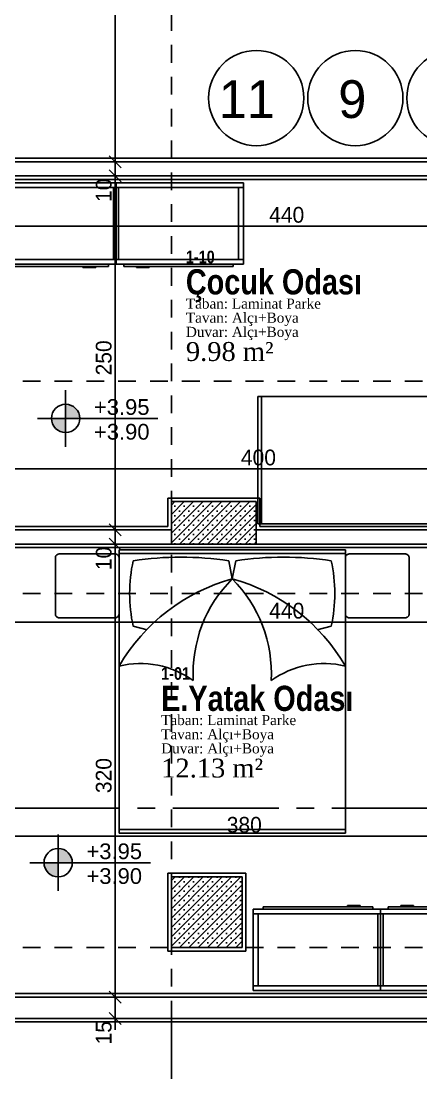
# Model space of a CAD drawing. Header units: metres. Extents: x -220 to 294, y -29 to 18.
# Drawn here: x -61.45 to -58.62, y -1.09 to 6.34 of the extents above; entities that cross this region are included whole.
import ezdxf

# ---------------------------------------------------------------- set-up
doc = ezdxf.new("R2010")
doc.units = ezdxf.units.M
doc.header["$MEASUREMENT"] = 0
doc.linetypes.add('CENTER2', pattern=[1.125, 0.75, -0.125, 0.125, -0.125])
doc.linetypes.add('HIDDEN2', pattern=[0.1875, 0.125, -0.0625])
for name, color, linetype in [('Aks', 7, 'Continuous'), ('Cember', 7, 'Continuous'), ('Duvar', 7, 'Continuous'), ('Kolon', 7, 'Continuous'), ('Kot', 7, 'Continuous'), ('Kutuphane', 7, 'Continuous'), ('Mahal', 7, 'Continuous'), ('Olculendirme', 7, 'Continuous'), ('Standart', 7, 'Continuous'), ('Yazi', 7, 'Continuous')]:
    doc.layers.add(name, color=color, linetype=linetype)
doc.styles.add('arial_1_18', font='arial.ttf', dxfattribs={"height": 0.2})
doc.styles.add('comic sans ms_1_18', font='comic.ttf', dxfattribs={"height": 0.2})
doc.styles.add('comic sans msbold_1_18', font='comicbd.ttf', dxfattribs={"height": 0.2})
doc.styles.add('swis721 cn btbold_1_18', font='swisscb.ttf', dxfattribs={"height": 0.2})
doc.styles.add('times new roman tur_1_18', font='times.ttf', dxfattribs={"height": 0.2})

msp = doc.modelspace()

# ---------------------------------------------------------------- hatches: boundary and pattern name
at = {"layer": 'Kolon', "linetype": 'Continuous', "lineweight": -3}
h = msp.add_hatch(dxfattribs=at)
h.set_pattern_fill('SACNCR', color=47, scale=0.5, style=0)
h.paths.add_polyline_path([(-60.383, 2.65), (-60.383, 2.95), (-59.783, 2.95), (-59.783, 2.65)])
h = msp.add_hatch(dxfattribs=at)
h.set_pattern_fill('SACNCR', color=47, scale=0.5, style=0)
h.paths.add_polyline_path([(-60.383, -0.2), (-60.383, 0.3), (-59.883, 0.3), (-59.883, -0.2)])
at = {"layer": 'Kot', "linetype": 'Continuous', "lineweight": -3}
for points in [[(-61.0301, 3.5377), (-61.0307, 3.5489), (-61.0326, 3.56), (-61.0357, 3.5708), (-61.04, 3.5811), (-61.0454, 3.5909), (-61.0519, 3.6001), (-61.0594, 3.6084), (-61.0677, 3.6159), (-61.0769, 3.6224), (-61.0867, 3.6278), (-61.0971, 3.6321), (-61.1078, 3.6352), (-61.1189, 3.6371), (-61.1301, 3.6377), (-61.1301, 3.5377)], [(-61.2301, 3.5377), (-61.2295, 3.5265), (-61.2276, 3.5155), (-61.2245, 3.5047), (-61.2202, 3.4943), (-61.2148, 3.4845), (-61.2083, 3.4754), (-61.2008, 3.467), (-61.1924, 3.4595), (-61.1833, 3.4531), (-61.1735, 3.4476), (-61.1631, 3.4433), (-61.1523, 3.4402), (-61.1413, 3.4384), (-61.1301, 3.4377), (-61.1301, 3.5377)], [(-61.083, 0.4), (-61.0836, 0.4112), (-61.0855, 0.4223), (-61.0886, 0.433), (-61.0929, 0.4434), (-61.0983, 0.4532), (-61.1048, 0.4623), (-61.1123, 0.4707), (-61.1206, 0.4782), (-61.1298, 0.4847), (-61.1396, 0.4901), (-61.15, 0.4944), (-61.1607, 0.4975), (-61.1718, 0.4994), (-61.183, 0.5), (-61.183, 0.4)], [(-61.283, 0.4), (-61.2824, 0.3888), (-61.2805, 0.3777), (-61.2774, 0.367), (-61.2731, 0.3566), (-61.2677, 0.3468), (-61.2612, 0.3377), (-61.2537, 0.3293), (-61.2453, 0.3218), (-61.2362, 0.3153), (-61.2264, 0.3099), (-61.216, 0.3056), (-61.2052, 0.3025), (-61.1942, 0.3006), (-61.183, 0.3), (-61.183, 0.4)]]:
    msp.add_hatch(color=216, dxfattribs=at).paths.add_polyline_path(points)

# ---------------------------------------------------------------- linework, layer by layer
at = {"layer": 'Aks', "color": 248, "linetype": 'HIDDEN2', "lineweight": -3}
for points in [[(-60.383, -0.7), (-60.383, 9)], [(-61.883, 3.8), (-44.7342, 3.8)], [(-61.883, 2.65), (-44.7342, 2.65)], [(-61.883, 2.3), (-44.7342, 2.3)], [(-61.883, -0.2), (-44.7342, -0.2)]]:
    msp.add_lwpolyline(points, dxfattribs=at)
at = {"layer": 'Aks', "color": 248, "linetype": 'Continuous', "lineweight": -3}
msp.add_lwpolyline([(-60.383, -2.7), (-60.383, -0.7)], dxfattribs=at)
at = {"layer": 'Cember', "color": 237, "linetype": 'Continuous', "lineweight": -3}
for centre in [(-59.783, 5.8), (-59.083, 5.8), (-58.383, 5.8)]:
    msp.add_circle(centre, 0.3365, dxfattribs=at)
at = {"layer": 'Duvar', "color": 166, "linetype": 'Continuous', "lineweight": -3}
for points in [[(-61.733, 5.35), (-57.333, 5.35)], [(-61.733, 5.25), (-57.333, 5.25)], [(-61.733, 2.75), (-60.383, 2.75)], [(-59.783, 2.75), (-57.733, 2.75)], [(-61.733, 2.65), (-60.383, 2.65)], [(-59.783, 2.65), (-57.733, 2.65)], [(-61.733, -0.55), (-57.933, -0.55)], [(-61.883, -0.7), (-57.933, -0.7)]]:
    msp.add_lwpolyline(points, dxfattribs=at)
at = {"layer": 'Duvar', "color": 187, "linetype": 'Continuous', "lineweight": -3}
for points in [[(-57.333, 5.375), (-61.708, 5.375)], [(-61.708, 5.225), (-57.358, 5.225)], [(-60.4081, 2.775), (-61.708, 2.775)], [(-57.758, 2.775), (-59.7579, 2.775)], [(-61.708, 2.625), (-60.4081, 2.625)], [(-59.7579, 2.625), (-57.733, 2.625)], [(-57.958, -0.525), (-61.708, -0.525)], [(-61.908, -0.725), (-57.933, -0.725)]]:
    msp.add_lwpolyline(points, dxfattribs=at)
at = {"layer": 'Kolon', "color": 187, "linetype": 'Continuous', "lineweight": -3}
for points in [[(-60.4081, 2.775), (-60.4081, 2.9751)], [(-60.4081, 2.9751), (-59.7579, 2.9751)], [(-59.7579, 2.9751), (-59.7579, 2.775)], [(-60.4081, 2.6249), (-60.4081, 2.625)], [(-59.7579, 2.6249), (-60.4081, 2.6249)], [(-59.7579, 2.625), (-59.7579, 2.6249)], [(-60.4081, -0.2251), (-60.4081, 0.3251)], [(-60.4081, 0.3251), (-59.8579, 0.3251)], [(-59.8579, 0.3251), (-59.8579, -0.2251)], [(-59.8579, -0.2251), (-60.4081, -0.2251)]]:
    msp.add_lwpolyline(points, dxfattribs=at)
at = {"layer": 'Kolon', "color": 177, "linetype": 'Continuous', "lineweight": -3}
for points in [[(-60.383, 2.65), (-60.383, 2.95)], [(-60.383, 2.95), (-59.783, 2.95)], [(-59.783, 2.95), (-59.783, 2.65)], [(-59.783, 2.65), (-60.383, 2.65)], [(-60.383, -0.2), (-60.383, 0.3)], [(-60.383, 0.3), (-59.883, 0.3)], [(-59.883, 0.3), (-59.883, -0.2)], [(-59.883, -0.2), (-60.383, -0.2)]]:
    msp.add_lwpolyline(points, dxfattribs=at)
at = {"layer": 'Kot', "color": 216, "linetype": 'Continuous', "lineweight": -3}
for points in [[(-61.1301, 3.3377), (-61.1301, 3.7377)], [(-61.3301, 3.5377), (-60.9301, 3.5377)], [(-60.9301, 3.5377), (-60.4782, 3.5377)], [(-61.183, 0.2), (-61.183, 0.6)], [(-61.383, 0.4), (-60.983, 0.4)], [(-60.983, 0.4), (-60.5311, 0.4)]]:
    msp.add_lwpolyline(points, dxfattribs=at)
for centre in [(-61.1301, 3.5377), (-61.183, 0.4)]:
    msp.add_circle(centre, 0.1, dxfattribs=at)
at = {"layer": 'Kutuphane', "color": 253, "linetype": 'Continuous', "lineweight": -3}
for points in [[(-60.7738, 5.2024), (-61.6738, 5.2024)], [(-59.8738, 5.2024), (-60.7738, 5.2024)], [(-60.7738, 5.1696), (-60.7738, 5.2024)], [(-59.8738, 5.1696), (-59.8738, 5.2024)], [(-60.7738, 5.1696), (-61.6738, 5.1696)], [(-61.6378, 5.1696), (-60.7918, 5.1696)], [(-60.7918, 5.1696), (-60.7918, 4.66)], [(-60.7558, 5.1696), (-60.7918, 5.1696)], [(-59.8738, 5.1696), (-60.7738, 5.1696)], [(-60.7738, 4.66), (-60.7738, 5.1696)], [(-60.7558, 4.66), (-60.7558, 5.1696)], [(-60.7558, 5.1696), (-59.9098, 5.1696)], [(-59.8738, 5.1696), (-59.9098, 5.1696)], [(-59.9098, 4.66), (-59.9098, 5.1696)], [(-59.8738, 4.66), (-59.8738, 5.1696)], [(-61.6738, 4.66), (-60.7738, 4.66)], [(-61.6738, 4.6271), (-60.7738, 4.6271)], [(-60.7918, 4.66), (-61.6378, 4.66)], [(-60.8278, 4.6271), (-61.6018, 4.6271)], [(-61.6018, 4.6107), (-60.8278, 4.6107)], [(-60.9178, 4.6107), (-61.0078, 4.6107)], [(-61.0078, 4.6024), (-61.0078, 4.6107)], [(-60.9178, 4.6024), (-60.9178, 4.6107)], [(-60.8278, 4.6107), (-60.8278, 4.6271)], [(-60.7918, 4.66), (-60.7558, 4.66)], [(-60.7738, 4.66), (-59.8738, 4.66)], [(-60.7738, 4.6271), (-60.7738, 4.66)], [(-60.7738, 4.6271), (-59.8738, 4.6271)], [(-59.9098, 4.66), (-60.7558, 4.66)], [(-59.9458, 4.6271), (-60.7198, 4.6271)], [(-60.7198, 4.6107), (-60.7198, 4.6271)], [(-60.7198, 4.6107), (-59.9458, 4.6107)], [(-60.5398, 4.6107), (-60.6298, 4.6107)], [(-60.6298, 4.6024), (-60.6298, 4.6107)], [(-60.5398, 4.6024), (-60.5398, 4.6107)], [(-59.9458, 4.6107), (-59.9458, 4.6271)], [(-59.9098, 4.66), (-59.8738, 4.66)], [(-59.8738, 4.6271), (-59.8738, 4.66)], [(-61.0078, 4.6024), (-60.9178, 4.6024)], [(-60.6298, 4.6024), (-60.5398, 4.6024)], [(-59.772, 2.7926), (-59.772, 3.6926)], [(-59.772, 3.6926), (-59.7464, 3.6926)], [(-57.7977, 3.6926), (-59.7464, 3.6926)], [(-59.7464, 3.6926), (-59.7464, 2.7926)], [(-59.7464, 2.7926), (-59.772, 2.7926)], [(-59.7464, 2.7926), (-57.7977, 2.7926)], [(-60.7529, 2.609), (-59.1529, 2.609)], [(-60.7529, 2.5834), (-60.7529, 2.609)], [(-59.1529, 2.609), (-59.1529, 2.5834)], [(-61.2025, 2.5585), (-61.2029, 2.5545)], [(-61.2029, 2.1556), (-61.2029, 2.5545)], [(-61.2016, 2.5624), (-61.2025, 2.5585)], [(-61.2001, 2.5661), (-61.2016, 2.5624)], [(-61.198, 2.5695), (-61.2001, 2.5661)], [(-61.1954, 2.5726), (-61.198, 2.5695)], [(-61.1923, 2.5752), (-61.1954, 2.5726)], [(-61.1889, 2.5773), (-61.1923, 2.5752)], [(-61.1852, 2.5788), (-61.1889, 2.5773)], [(-61.1813, 2.5798), (-61.1852, 2.5788)], [(-61.1773, 2.5801), (-61.1813, 2.5798)], [(-61.1773, 2.5801), (-60.7784, 2.5801)], [(-60.7784, 2.5801), (-60.7744, 2.5798)], [(-60.7744, 2.5798), (-60.7705, 2.5788)], [(-60.7705, 2.5788), (-60.7668, 2.5773)], [(-60.7668, 2.5773), (-60.7634, 2.5752)], [(-60.7634, 2.5752), (-60.7603, 2.5726)], [(-60.7603, 2.5726), (-60.7577, 2.5695)], [(-60.7577, 2.5695), (-60.7556, 2.5661)], [(-60.7556, 2.5661), (-60.7541, 2.5624)], [(-60.7541, 2.5624), (-60.7532, 2.5585)], [(-60.7532, 2.5585), (-60.7529, 2.5545)], [(-60.7529, 0.6346), (-60.7529, 2.5834)], [(-60.7529, 2.5834), (-59.1529, 2.5834)], [(-60.7529, 2.1556), (-60.7529, 2.5545)], [(-59.9779, 2.5321), (-59.9529, 2.4039)], [(-59.9529, 2.4039), (-59.9279, 2.5321)], [(-59.1529, 2.5834), (-59.1529, 0.6346)], [(-59.1525, 2.5585), (-59.1529, 2.5545)], [(-59.1529, 2.1556), (-59.1529, 2.5545)], [(-59.1516, 2.5624), (-59.1525, 2.5585)], [(-59.1501, 2.5661), (-59.1516, 2.5624)], [(-59.148, 2.5695), (-59.1501, 2.5661)], [(-59.1454, 2.5726), (-59.148, 2.5695)], [(-59.1423, 2.5752), (-59.1454, 2.5726)], [(-59.1389, 2.5773), (-59.1423, 2.5752)], [(-59.1352, 2.5788), (-59.1389, 2.5773)], [(-59.1313, 2.5798), (-59.1352, 2.5788)], [(-59.1273, 2.5801), (-59.1313, 2.5798)], [(-59.1273, 2.5801), (-58.7284, 2.5801)], [(-58.7284, 2.5801), (-58.7244, 2.5798)], [(-58.7244, 2.5798), (-58.7205, 2.5788)], [(-58.7205, 2.5788), (-58.7168, 2.5773)], [(-58.7168, 2.5773), (-58.7134, 2.5752)], [(-58.7134, 2.5752), (-58.7103, 2.5726)], [(-58.7103, 2.5726), (-58.7077, 2.5695)], [(-58.7077, 2.5695), (-58.7056, 2.5661)], [(-58.7056, 2.5661), (-58.7041, 2.5624)], [(-58.7041, 2.5624), (-58.7032, 2.5585)], [(-58.7032, 2.5585), (-58.7029, 2.5545)], [(-58.7029, 2.1556), (-58.7029, 2.5545)], [(-61.2025, 2.1516), (-61.2029, 2.1556)], [(-60.7532, 2.1516), (-60.7529, 2.1556)], [(-59.1525, 2.1516), (-59.1529, 2.1556)], [(-58.7032, 2.1516), (-58.7029, 2.1556)], [(-61.2016, 2.1477), (-61.2025, 2.1516)], [(-61.2001, 2.144), (-61.2016, 2.1477)], [(-61.198, 2.1406), (-61.2001, 2.144)], [(-61.1954, 2.1376), (-61.198, 2.1406)], [(-61.1923, 2.135), (-61.1954, 2.1376)], [(-61.1889, 2.1329), (-61.1923, 2.135)], [(-61.1852, 2.1313), (-61.1889, 2.1329)], [(-61.1813, 2.1304), (-61.1852, 2.1313)], [(-61.1773, 2.1301), (-61.1813, 2.1304)], [(-61.1773, 2.1301), (-60.7784, 2.1301)], [(-60.7784, 2.1301), (-60.7744, 2.1304)], [(-60.7744, 2.1304), (-60.7705, 2.1313)], [(-60.7705, 2.1313), (-60.7668, 2.1329)], [(-60.7668, 2.1329), (-60.7634, 2.135)], [(-60.7634, 2.135), (-60.7603, 2.1376)], [(-60.7603, 2.1376), (-60.7577, 2.1406)], [(-60.7577, 2.1406), (-60.7556, 2.144)], [(-60.7556, 2.144), (-60.7541, 2.1477)], [(-60.7541, 2.1477), (-60.7532, 2.1516)], [(-59.1516, 2.1477), (-59.1525, 2.1516)], [(-59.1501, 2.144), (-59.1516, 2.1477)], [(-59.148, 2.1406), (-59.1501, 2.144)], [(-59.1454, 2.1376), (-59.148, 2.1406)], [(-59.1423, 2.135), (-59.1454, 2.1376)], [(-59.1389, 2.1329), (-59.1423, 2.135)], [(-59.1352, 2.1313), (-59.1389, 2.1329)], [(-59.1313, 2.1304), (-59.1352, 2.1313)], [(-59.1273, 2.1301), (-59.1313, 2.1304)], [(-59.1273, 2.1301), (-58.7284, 2.1301)], [(-58.7284, 2.1301), (-58.7244, 2.1304)], [(-58.7244, 2.1304), (-58.7205, 2.1313)], [(-58.7205, 2.1313), (-58.7168, 2.1329)], [(-58.7168, 2.1329), (-58.7134, 2.135)], [(-58.7134, 2.135), (-58.7103, 2.1376)], [(-58.7103, 2.1376), (-58.7077, 2.1406)], [(-58.7077, 2.1406), (-58.7056, 2.144)], [(-58.7056, 2.144), (-58.7041, 2.1477)], [(-58.7041, 2.1477), (-58.7032, 2.1516)], [(-60.6529, 2.0705), (-60.5529, 2.0449)], [(-59.2529, 2.0705), (-59.3529, 2.0449)], [(-59.1529, 0.6346), (-60.7529, 0.6346)], [(-60.7529, 0.609), (-60.7529, 0.6346)], [(-59.1529, 0.609), (-60.7529, 0.609)], [(-59.1529, 0.6346), (-59.1529, 0.609)], [(-58.9593, 0.0889), (-59.7333, 0.0889)], [(-59.7333, 0.0889), (-59.7333, 0.0725)], [(-59.0493, 0.0971), (-59.1393, 0.0971)], [(-59.1393, 0.0971), (-59.1393, 0.0889)], [(-59.1393, 0.0889), (-59.0493, 0.0889)], [(-59.0493, 0.0971), (-59.0493, 0.0889)], [(-58.9593, 0.0889), (-58.9593, 0.0725)], [(-58.0773, 0.0889), (-58.8513, 0.0889)], [(-58.8513, 0.0889), (-58.8513, 0.0725)], [(-58.6713, 0.0971), (-58.7613, 0.0971)], [(-58.7613, 0.0971), (-58.7613, 0.0889)], [(-58.7613, 0.0889), (-58.6713, 0.0889)], [(-58.6713, 0.0971), (-58.6713, 0.0889)], [(-58.9053, 0.0725), (-59.8053, 0.0725)], [(-59.8053, 0.0725), (-59.8053, 0.0396)], [(-59.7693, 0.0396), (-59.8053, 0.0396)], [(-59.8053, 0.0396), (-59.8053, -0.47)], [(-58.9053, 0.0396), (-59.8053, 0.0396)], [(-59.7693, 0.0396), (-59.7693, -0.47)], [(-59.7693, 0.0396), (-58.9233, 0.0396)], [(-59.7333, 0.0725), (-58.9593, 0.0725)], [(-58.9233, 0.0396), (-58.9233, -0.47)], [(-58.8873, 0.0396), (-58.9233, 0.0396)], [(-58.9053, 0.0725), (-58.9053, 0.0396)], [(-58.0053, 0.0725), (-58.9053, 0.0725)], [(-58.9053, 0.0396), (-58.9053, -0.47)], [(-58.0053, 0.0396), (-58.9053, 0.0396)], [(-58.8873, -0.47), (-58.8873, 0.0396)], [(-58.8873, 0.0396), (-58.0413, 0.0396)], [(-58.8513, 0.0725), (-58.0773, 0.0725)], [(-59.8053, -0.47), (-59.7693, -0.47)], [(-59.8053, -0.47), (-58.9053, -0.47)], [(-59.8053, -0.47), (-59.8053, -0.5029)], [(-59.8053, -0.5029), (-58.9053, -0.5029)], [(-58.9233, -0.47), (-59.7693, -0.47)], [(-58.9233, -0.47), (-58.8873, -0.47)], [(-58.9053, -0.47), (-58.0053, -0.47)], [(-58.9053, -0.47), (-58.9053, -0.5029)], [(-58.9053, -0.5029), (-58.0053, -0.5029)], [(-58.0413, -0.47), (-58.8873, -0.47)]]:
    msp.add_lwpolyline(points, dxfattribs=at)
for centre, major_axis, start_param, end_param in [((-59.6529, 2.3013), (0, 1.0513), 1.349482, 1.792111), ((-60.3154, 0.2372), (0, 2.3208), -0.149709, 0.149709), ((-59.5904, 0.2372), (0, 2.3208), -0.149709, 0.149709), ((-60.2529, 2.3013), (0, 1.0513), 4.491075, 4.933703), ((-59.6147, 1.0867), (0, 1.362), 0.257475, 1.029527), ((-59.3261, 1.7369), (0, 0.9263), 0.767022, 1.625903), ((-60.5796, 1.7369), (0, 0.9263), 4.657282, 5.516163), ((-60.291, 1.0867), (0, 1.362), -1.029527, -0.257475), ((-60.6029, 1.1314), (0, 0.6748), -0.606446, 0.230003), ((-59.3029, 1.1314), (0, 0.6748), -0.230003, 0.606446)]:
    msp.add_ellipse(centre, major_axis=major_axis, ratio=0.975, start_param=start_param, end_param=end_param, dxfattribs=at)
at = {"layer": 'Olculendirme', "color": 47, "linetype": 'Continuous', "lineweight": -3}
for points in [[(-60.781, -0.78), (-60.781, 9.08)], [(-60.731, 5.35), (-60.831, 5.35)], [(-60.731, 5.25), (-60.831, 5.25)], [(-61.963, 4.895), (-44.6542, 4.895)], [(-61.963, 3.1812), (-44.6542, 3.1812)], [(-60.731, 2.75), (-60.831, 2.75)], [(-60.731, 2.65), (-60.831, 2.65)], [(-61.963, 2.0991), (-55.753, 2.0991)], [(-61.963, 0.587), (-44.6542, 0.587)], [(-60.731, -0.55), (-60.831, -0.55)], [(-60.731, -0.7), (-60.831, -0.7)]]:
    msp.add_lwpolyline(points, dxfattribs=at)
at = {"layer": 'Olculendirme', "color": 59, "linetype": 'Continuous', "lineweight": -3}
for points in [[(-60.8235, 5.3924), (-60.7386, 5.3076)], [(-60.8235, 5.2924), (-60.7386, 5.2076)], [(-60.8235, 2.7924), (-60.7386, 2.7076)], [(-60.8235, 2.6924), (-60.7386, 2.6076)], [(-60.8235, -0.5076), (-60.7386, -0.5924)], [(-60.8235, -0.6576), (-60.7386, -0.7424)]]:
    msp.add_lwpolyline(points, dxfattribs=at)
at = {"layer": 'Standart', "color": 250, "linetype": 'CENTER2', "lineweight": -3}
msp.add_lwpolyline([(-62.6231, 0.7855), (-43.783, 0.7855)], dxfattribs=at)

# ---------------------------------------------------------------- texts
at = {"layer": 'Kot', "color": 19, "linetype": 'Continuous', "lineweight": -3, "style": 'arial_1_18'}
for s, p in [('+3.95', (-60.9301, 3.5627)), ('+3.90', (-60.9301, 3.3877)), ('+3.95', (-60.983, 0.425)), ('+3.90', (-60.983, 0.25))]:
    msp.add_text(s, height=0.11111, dxfattribs=at).set_placement(p)
at = {"layer": 'Mahal', "color": 15, "linetype": 'Continuous', "lineweight": -3, "style": 'swis721 cn btbold_1_18'}
for s, height, p in [('1-10', 0.08889, (-60.2805, 4.6334)), ('Çocuk Odası', 0.177778, (-60.2805, 4.4134)), ('1-01', 0.08889, (-60.4551, 1.6917)), ('E.Yatak Odası', 0.177778, (-60.4551, 1.4717))]:
    msp.add_text(s, height=height, dxfattribs=at).set_placement(p)
at = {"layer": 'Mahal', "color": 58, "linetype": 'Continuous', "lineweight": -3, "style": 'times new roman tur_1_18'}
for s, p in [('Taban: Laminat Parke', (-60.2805, 4.3134)), ('Tavan: Alçı+Boya', (-60.2805, 4.2134)), ('Duvar: Alçı+Boya', (-60.2805, 4.1134)), ('Taban: Laminat Parke', (-60.4551, 1.3717)), ('Tavan: Alçı+Boya', (-60.4551, 1.2717)), ('Duvar: Alçı+Boya', (-60.4551, 1.1717))]:
    msp.add_text(s, height=0.071111, dxfattribs=at).set_placement(p)
at = {"layer": 'Mahal', "color": 38, "linetype": 'Continuous', "lineweight": -3, "style": 'times new roman tur_1_18'}
for s, p in [('9.98 m²', (-60.2805, 3.9434)), ('12.13 m²', (-60.4551, 1.0017))]:
    msp.add_text(s, height=0.13333, dxfattribs=at).set_placement(p)
at = {"layer": 'Olculendirme', "color": 19, "linetype": 'Continuous', "lineweight": -3, "style": 'comic sans ms_1_18'}
for s, p in [('10', (-60.806, 5.066)), ('250', (-60.806, 3.8412)), ('10', (-60.806, 2.466)), ('320', (-60.806, 0.8912)), ('15', (-60.806, -0.884))]:
    msp.add_text(s, height=0.11111, rotation=90, dxfattribs=at).set_placement(p)
for s, p in [('440', (-59.6918, 4.92)), ('400', (-59.8918, 3.2062)), ('440', (-59.6918, 2.1241)), ('380', (-59.9918, 0.612))]:
    msp.add_text(s, height=0.11111, dxfattribs=at).set_placement(p)
at = {"layer": 'Yazi', "color": 216, "linetype": 'Continuous', "lineweight": -3, "style": 'comic sans msbold_1_18'}
for s, height, p in [('11', 0.26667, (-60.0486, 5.6593)), ('9', 0.2667, (-59.2033, 5.6593))]:
    msp.add_text(s, height=height, dxfattribs=at).set_placement(p)

doc.saveas('drawing.dxf')
